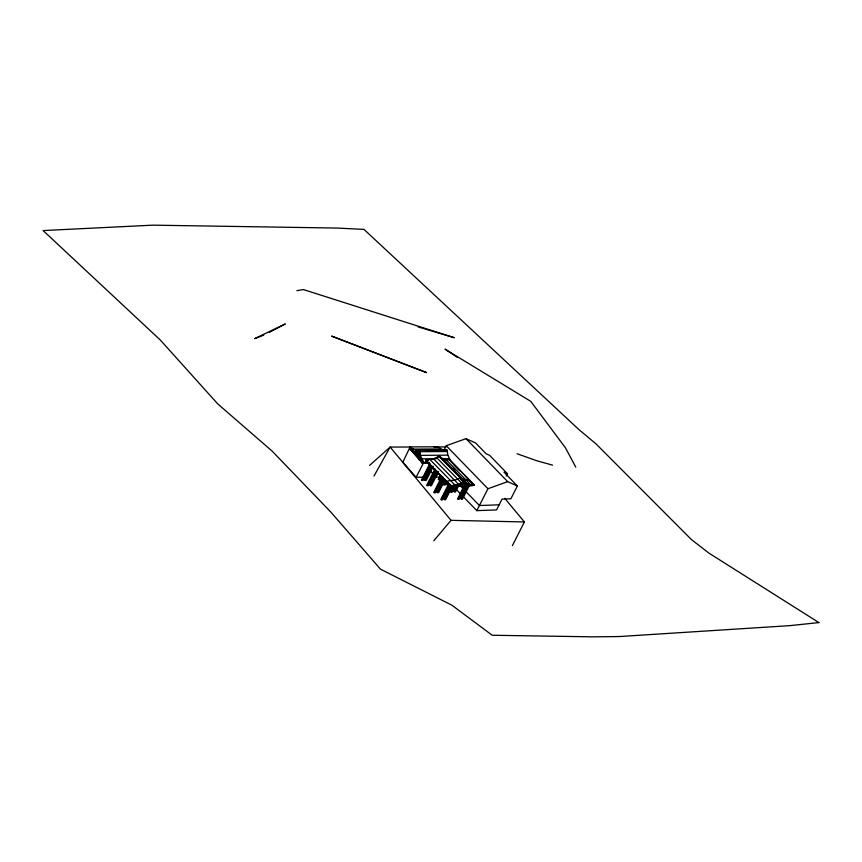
<?xml version="1.0" encoding="UTF-8"?>
<svg xmlns="http://www.w3.org/2000/svg" width="862" height="862" viewBox="0 0 862 862"><rect width="100%" height="100%" fill="white"/><g stroke="black" fill="none" stroke-linecap="round" stroke-linejoin="round"><path stroke-width="1.29" d="M412.338 451.3L410 449.598L410.129 448.466L410.226 449.608L412.564 451.322M419.137 459.651L418.867 455.351L417.693 452.938L419.061 455.341L419.331 459.64M454.274 486.136L451.106 486.556L425.699 460.146L433.543 458.789L439.254 456.224L442.497 458.465L449.199 459.295L474.175 484.767L469.499 481.287M436.269 458.358L439.254 456.224L464.23 481.696L463.864 482.44L458.153 485.004L450.783 486.276L425.656 460.416M474.175 484.767C468.238 485.371 463.433 482.117 459.974 477.548C456.58 482.645 437.81 477.957 451.117 486.233M446.591 481.718L425.86 460.394M450.632 485.899L458.519 484.272L464.23 481.696M450.804 461.256L447.82 455.147L447.087 450.115L443.477 450.266L437.68 446.818L410.107 446.893L402.791 462.28L416.109 477.246L423.738 477.192M414.525 453.347L415.893 452.701L413.598 453.423M416.863 454.005L418.081 451.16L419.244 450.891L419.999 456.537L423.22 462.959C421.13 464.887 419.363 456.838 422.552 463.476M420.947 460.739L419.578 460.189L416.518 456.537L418.081 453.477M419.072 451.516L419.675 450.32L447.087 450.115L446.484 451.311M418.382 455.718L418.21 453.541L418.781 453.929L418.21 453.972M418.07 455.039L418.555 453.908M418.167 455.75L419.622 452.895C420.247 449.361 414.32 453.617 412.661 450.33M416.109 477.246L423.608 462.711L428.834 462.678M429.782 463.681L421.475 480.048L422.024 480.597L430.332 464.23M424.319 476.029L427.261 470.232M423.048 480.554L430.784 465.318L429.211 464.812M431.776 465.857L424.643 479.918L425.192 480.468L426.216 480.425L433.349 466.364M425.192 480.468L432.325 466.407M426.259 478.701L431.011 469.327M443.855 450.417L446.236 445.729L465.986 438.65L475.662 442.993L486.114 453.768L489.573 455.308L507.438 473.723L506.22 476.126M434.987 468.896L426.679 485.263L427.229 485.812L435.536 469.456M428.252 485.769L435.989 470.533L435.439 469.984M436.98 471.072L429.847 485.134L430.397 485.683L431.42 485.651L438.553 471.579M430.397 485.683L437.53 471.622M431.463 483.927L434.437 478.065M437.659 473.615L435.892 477.095L439.706 477.074M440.073 475.856L438.295 479.369L438.844 479.918L440.622 476.406M439.868 479.875L441.646 476.363M433.78 492.374L441.506 477.139L443.079 477.656M434.329 492.935L442.637 476.567M435.353 492.892L443.305 477.44M443.477 479.358L436.937 492.256L437.487 492.805L444.63 478.744M437.961 492.213L442.12 484.002M438.51 492.762L445.051 479.865M445.277 481.071L443.499 484.584L444.049 485.134L445.837 481.621M445.072 485.101L446.85 481.578M447.96 482.106L446.764 484.455L447.313 485.004L448.509 482.666M440.827 499.443L448.552 484.207L449.102 484.756M449.673 483.625L441.376 499.992L442.389 499.949L450.126 484.713M441.84 499.4L444.221 494.713M443.984 499.313L451.117 485.252M444.533 499.863L451.666 485.802M445.557 499.82L452.69 485.759L476.826 510.638L496.555 509.938L502.05 499.109L510.875 498.796L517.372 485.996L503.979 472.182L507.438 473.723M453.563 485.845L450.6 491.706L451.149 492.256L452.162 492.213L455.729 485.177M451.149 492.256L454.716 485.22M459.608 478.281L459.974 477.548L439.254 456.224L461.59 478.798L469.855 480.867M459.963 478.27L460.34 477.537L461.59 478.798M453.865 491.566L456.838 485.705M454.414 492.127L457.388 486.265M453.994 486.103L456.3 486.373L461.967 484.078M455.438 492.083L458.412 486.222M461.461 484.099C462.495 486.243 462.937 483.097 464.586 484.573L467.096 485.985L472.279 485.78C475.425 483.981 464.284 485.274 472.947 485.263M454.199 486.297L461.698 486.19L463.702 482.267L457.981 484.843L451.106 486.556M464.176 485.866L457.636 498.764L458.185 499.313L459.209 499.27L466.342 485.209M458.185 499.313L465.318 485.252M460.437 495.208L464.607 486.998M467.441 485.737L460.901 498.635L461.461 499.184L462.474 499.141L469.618 485.08M461.461 499.184L468.001 486.287M466.687 489.217L469.057 484.519M469.165 485.543L472.753 485.058M476.826 510.638L487.946 488.732L507.686 481.653L517.372 485.996M512.384 545.635L524.398 521.952L504.744 498.301M374 476.072L390.152 447.066L410.118 447.012M423.608 462.711L429.233 462.485M433.769 540.819L451.031 520.336L524.398 521.952M448.423 459.974L449.199 459.295M473.755 485.037L467.107 484.681L464.769 483.334M369.582 465.383L390.152 447.066L451.031 520.336M422.348 463.487L423.22 462.959M456.095 486.179L456.882 485.931M269.429 332.323L285.3 323.94L254.656 338.637L263.75 335.156M417.779 453.703L416.626 454.026M419.503 451.386L418.339 451.817M296.894 290.688L303.402 289.557L454.285 337.71L418.156 326.913M450.901 486.362L454.069 485.942M425.806 460.793L428.425 460.448M419.244 450.891L419.309 452.906M419.104 452.927L419.999 456.537M419.805 456.548L421.486 460.006M417.133 453.369L416.561 452.765L418.436 453.552M435.989 470.533L434.416 470.027M463.013 484.045L463.702 484.218M461.72 486.19L467.818 485.952M499.152 504.82L479.423 505.52L459.963 485.457M410.107 446.893L413.264 449.134L440.687 448.93M413.264 449.134L416.066 450.481L419.977 450.449M426.507 450.395L443.477 450.266M416.066 450.481L419.675 450.32L419.719 451.731L447.13 451.526M419.719 451.731L420.408 455.362L447.82 455.147M420.408 455.362L421.884 458.832L436.247 458.724M441.473 458.681L449.307 458.616M421.884 458.832L423.899 462.344L427.811 462.323M423.727 462.883L428.953 462.851M412.661 450.33L409.881 448.294L423.199 463.26L428.425 463.217M434.071 446.947L446.053 446.915M414.202 453.003L414.751 453.358M445.04 459.737L447.098 459.877M415.667 452.69L416.788 452.776M469.865 485.047L466.762 484.315M552.574 465.146L536.918 460.804L517.071 453.746M457.291 357.364L445.018 349.132L530.744 401.336L565.472 447.831L575.762 467.15M419.783 460.168L420.807 461.008M426.571 461.181L426.733 461.676M460.459 479.11L463.864 482.44L460.739 479.1M461.623 483.097L436.646 457.625M461.493 484.444L462.043 484.972M458.519 484.272L433.543 458.789M454.931 485.037L429.944 459.565M446.419 481.47L450.88 485.608M463.519 482.073L465.114 483.701M449.005 459.284L473.981 484.767M450.804 461.418L459.047 469.758M465.469 476.244L473.949 485.047M454.274 465.114L459.769 470.674M445.417 458.993L470.393 484.476M453.293 468.077L455.125 469.93M442.497 458.465L467.484 483.938M460.459 477.731L462.291 479.584M425.699 460.146L446.624 481.459M465.986 438.65L507.686 481.653M446.236 445.729L487.946 488.732M416.518 456.537L412.208 451.569M460.34 477.537L465.48 482.957M427.908 468.12L435.008 476.104M421.281 460.017L423.188 463.26M818.9 622.59L789.818 625.64L619.369 636.544L593.228 636.846L492.202 635.251L451.882 605.189L380.454 569.146L330.911 512.147L272.155 451.138L217.687 403.847L160.343 340.059L43.1 230.563L152.93 225.154L337.117 228.064L363.979 229.389L579.048 429.707L596.084 443.952L691.464 539.601L708.876 553.092L818.9 622.59M426.496 372.578L331.816 336.169L426.496 372.578"/></g></svg>
